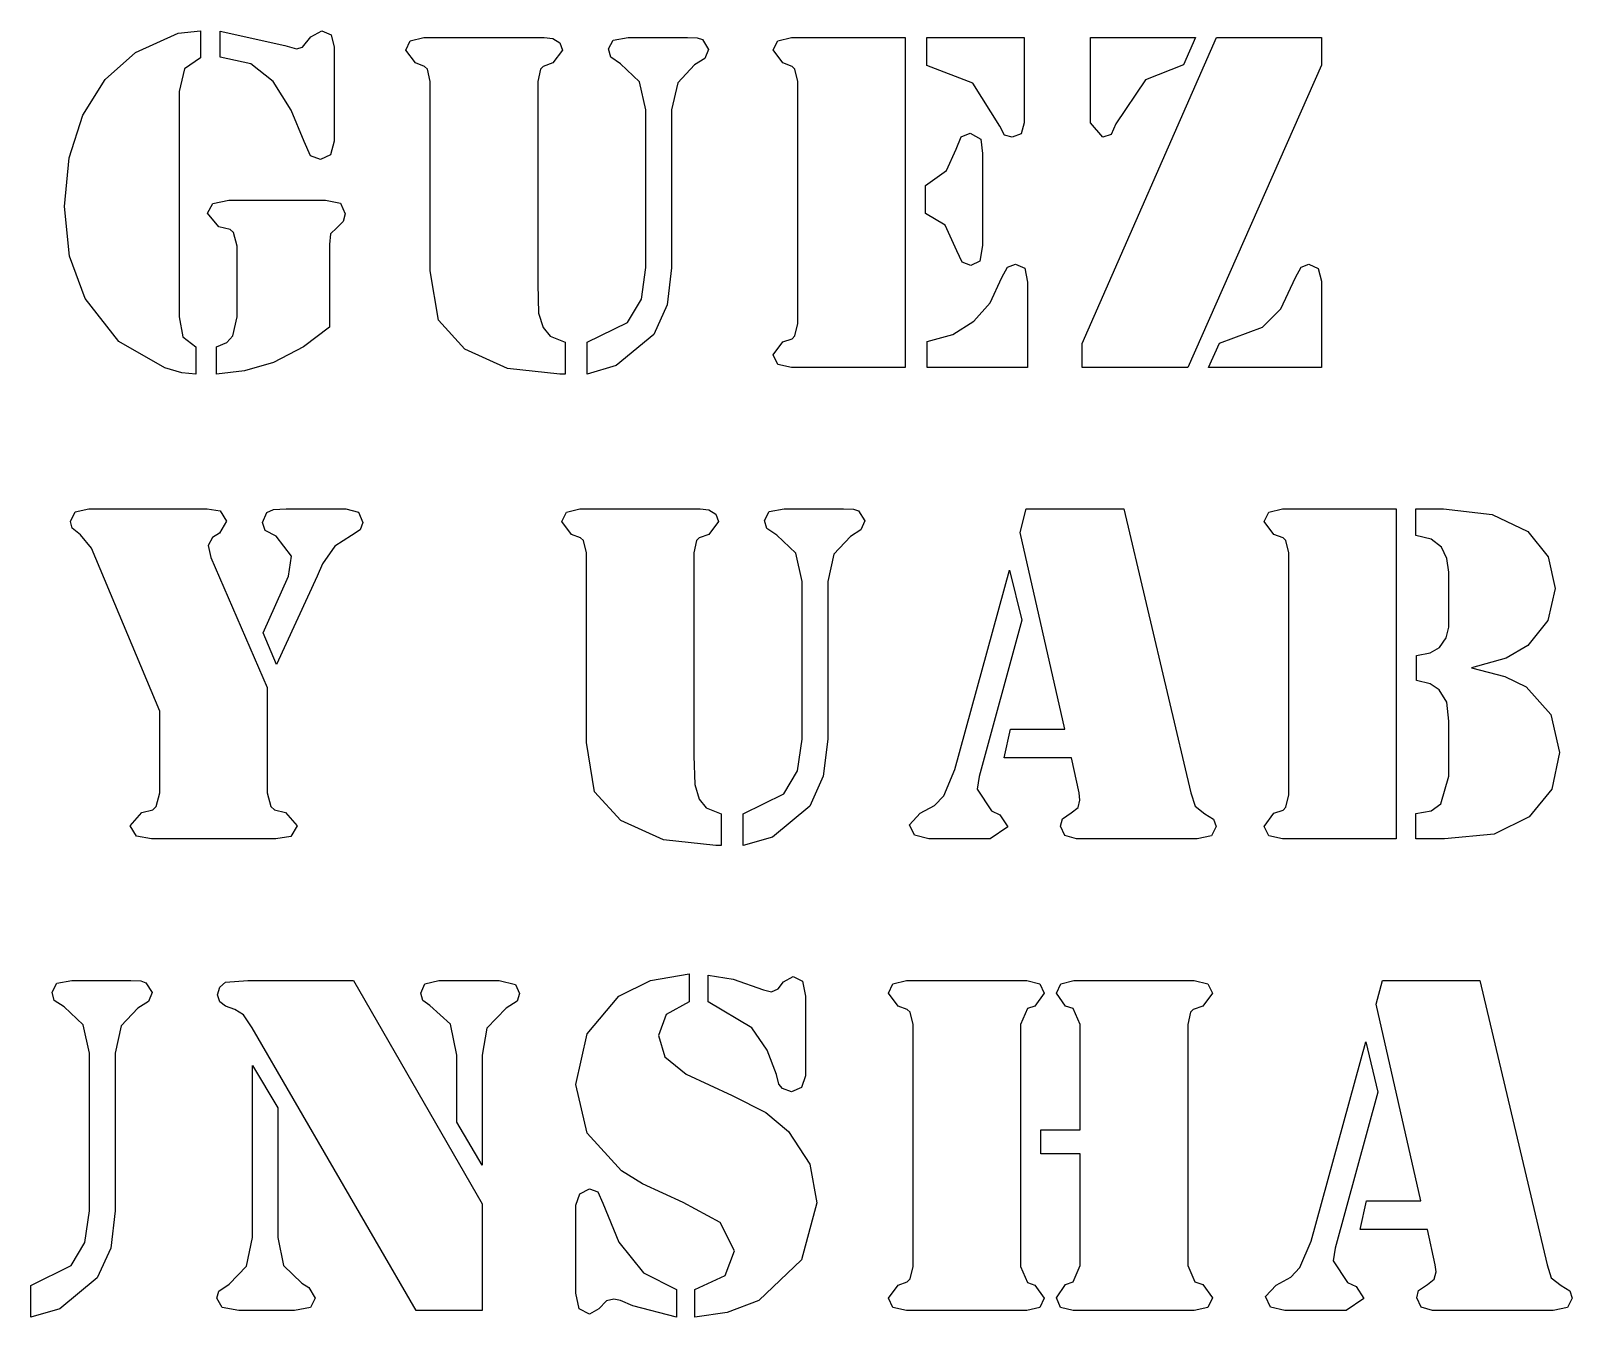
# Model space of a CAD drawing. Extents: x -1 to 447, y 185 to 440.
# Drawn here: x 242.79 to 265.68, y 227.49 to 246.59 of the extents above; entities that cross this region are included whole.
import ezdxf

# ---------------------------------------------------------------- set-up
doc = ezdxf.new("R2010")
doc.units = 0

msp = doc.modelspace()

# ---------------------------------------------------------------- linework, layer by layer
at = {"layer": 'Visible'}
for p, q in [((244.976341, 246.558574), (245.306806, 246.594557)), ((245.306806, 246.594557), (245.306806, 246.195831)), ((245.306806, 246.594557), (245.306806, 246.594557)), ((245.601286, 246.203239), (245.601286, 246.591118)), ((245.601286, 246.591118), (246.563839, 246.375483)), ((246.948014, 246.504864), (247.109674, 246.594557)), ((247.109674, 246.594557), (247.249639, 246.537143)), ((244.344253, 246.274941), (244.976341, 246.558574)), ((246.563839, 246.375483), (246.736083, 246.325212)), ((246.736083, 246.325212), (246.822337, 246.350347)), ((246.822337, 246.350347), (246.948014, 246.504864)), ((247.249639, 246.537143), (247.292766, 246.354051)), ((247.292766, 246.354051), (247.292766, 244.956788)), ((248.356654, 246.30722), (248.424652, 246.447449)), ((248.424652, 246.447449), (248.625999, 246.49772)), ((248.625999, 246.49772), (248.719397, 246.49772)), ((248.719397, 246.49772), (250.321183, 246.49772)), ((250.321183, 246.49772), (250.41458, 246.49772)), ((250.41458, 246.49772), (250.543697, 246.483168)), ((250.543697, 246.483168), (250.644238, 246.41861)), ((250.644238, 246.41861), (250.683926, 246.30722)), ((251.369725, 246.325212), (251.437987, 246.458032)), ((251.437987, 246.458032), (251.660766, 246.49772)), ((251.660766, 246.49772), (252.540505, 246.49772)), ((252.540505, 246.49772), (252.687877, 246.490576)), ((252.687877, 246.490576), (252.763284, 246.465441)), ((252.763284, 246.465441), (252.856681, 246.318068)), ((253.816324, 246.310924), (253.884586, 246.447449)), ((253.884586, 246.447449), (254.085669, 246.49772)), ((254.085669, 246.49772), (254.179067, 246.49772)), ((254.179067, 246.49772), (255.777149, 246.49772)), ((255.777149, 246.49772), (255.777149, 241.595261)), ((256.096765, 246.49772), (257.544298, 246.49772)), ((256.096765, 246.077562), (256.096765, 246.49772)), ((257.544298, 246.49772), (257.544298, 245.226134)), ((258.406839, 241.950861), (260.400207, 246.49772)), ((258.528812, 246.49772), (260.087735, 246.49772)), ((258.528812, 245.226134), (258.528812, 246.49772)), ((260.087735, 246.49772), (259.908083, 246.088145)), ((260.400207, 246.49772), (261.962305, 246.49772)), ((261.962305, 246.49772), (261.962305, 246.084706)), ((243.893403, 245.873569), (244.344253, 246.274941)), ((245.306806, 246.195831), (245.069739, 246.032583)), ((246.057428, 246.102697), (245.601286, 246.203239)), ((245.601286, 246.203239), (245.601286, 246.203239)), ((248.500322, 246.116985), (248.356654, 246.30722)), ((250.683926, 246.30722), (250.540257, 246.116985)), ((251.402004, 246.203239), (251.369725, 246.325212)), ((251.549377, 246.106137), (251.402004, 246.203239)), ((252.799267, 246.185247), (252.64475, 246.088145)), ((252.856681, 246.318068), (252.799267, 246.185247)), ((253.959993, 246.116985), (253.816324, 246.310924)), ((245.069739, 246.032583), (244.990629, 245.693123)), ((246.387892, 245.840496), (246.057428, 246.102697)), ((248.636583, 246.066714), (248.500322, 246.116985)), ((248.67971, 246.027027), (248.636583, 246.066714)), ((248.722837, 245.843935), (248.67971, 246.027027)), ((250.360605, 246.027027), (250.317478, 245.843935)), ((250.400028, 246.066714), (250.360605, 246.027027)), ((250.540257, 246.116985), (250.400028, 246.066714)), ((251.832216, 245.837585), (251.549377, 246.106137)), ((252.64475, 246.088145), (252.396836, 245.822504)), ((254.096517, 246.066714), (253.959993, 246.116985)), ((254.13938, 246.027027), (254.096517, 246.066714)), ((254.182507, 245.843935), (254.13938, 246.027027)), ((256.779124, 245.81536), (256.096765, 246.077562)), ((259.908083, 246.088145), (259.347696, 245.865631)), ((261.962305, 246.084706), (259.976345, 241.595261)), ((243.561351, 245.344667), (243.893403, 245.873569)), ((244.990629, 245.693123), (244.990629, 242.349588)), ((246.657237, 245.416634), (246.387892, 245.840496)), ((248.722837, 243.028243), (248.722837, 245.843935)), ((250.317478, 245.843935), (250.317478, 242.830599)), ((251.926408, 245.420073), (251.832216, 245.837585)), ((252.396836, 245.822504), (252.307143, 245.420338)), ((254.182507, 242.248781), (254.182507, 245.843935)), ((257.181555, 245.179567), (256.779124, 245.81536)), ((259.347696, 245.865631), (258.906107, 245.211846)), ((243.356564, 244.709139), (243.561351, 245.344667)), ((246.851177, 244.949645), (246.657237, 245.416634)), ((251.926408, 243.078514), (251.926408, 245.420073)), ((252.307143, 245.420338), (252.307143, 243.075074)), ((257.544298, 245.226134), (257.501171, 245.064738)), ((258.712168, 245.014468), (258.528812, 245.226134)), ((258.906107, 245.211846), (258.834141, 245.05733)), ((256.534914, 244.834816), (256.61032, 245.021611)), ((256.61032, 245.021611), (256.743406, 245.075322)), ((256.743406, 245.075322), (256.901362, 244.985628)), ((256.901362, 244.985628), (256.926497, 244.773697)), ((257.249818, 245.046747), (257.181555, 245.179567)), ((257.364647, 245.014468), (257.249818, 245.046747)), ((257.501171, 245.064738), (257.364647, 245.014468)), ((258.834141, 245.05733), (258.712168, 245.014468)), ((246.94087, 244.737714), (246.851177, 244.949645)), ((247.242495, 244.752266), (247.091682, 244.684003)), ((247.292766, 244.956788), (247.242495, 244.752266)), ((256.387806, 244.518639), (256.534914, 244.834816)), ((256.926497, 244.773697), (256.926497, 243.405274)), ((243.288302, 243.987092), (243.356564, 244.709139)), ((247.091682, 244.684003), (246.94087, 244.737714)), ((256.078773, 244.299564), (256.387806, 244.518639)), ((256.078773, 243.883111), (256.078773, 244.299564)), ((245.489897, 244.030219), (245.730403, 244.08049)), ((245.730403, 244.08049), (245.848936, 244.08049)), ((245.848936, 244.08049), (247.163649, 244.08049)), ((247.163649, 244.08049), (247.389867, 244.033923)), ((243.364502, 243.249964), (243.288302, 243.987092)), ((245.410787, 243.88655), (245.489897, 244.030219)), ((245.583295, 243.685467), (245.410787, 243.88655)), ((247.389867, 244.033923), (247.45813, 243.879407)), ((247.45813, 243.879407), (247.42929, 243.764577)), ((256.369815, 243.707163), (256.078773, 243.883111)), ((256.078773, 243.883111), (256.078773, 243.883111)), ((245.748395, 243.64234), (245.583295, 243.685467)), ((245.798665, 243.599213), (245.748395, 243.64234)), ((247.332453, 243.67118), (247.242495, 243.577782)), ((247.42929, 243.764577), (247.332453, 243.67118)), ((256.545762, 243.326428), (256.369815, 243.707163)), ((245.85264, 243.39813), (245.798665, 243.599213)), ((245.85264, 242.349588), (245.85264, 243.39813)), ((247.242495, 243.577782), (247.224503, 243.419826)), ((247.224503, 243.419826), (247.224503, 242.195071)), ((256.926497, 243.405274), (256.887074, 243.171912)), ((243.593631, 242.618933), (243.364502, 243.249964)), ((256.621168, 243.157624), (256.545762, 243.326428)), ((256.750549, 243.107353), (256.621168, 243.157624)), ((256.887074, 243.171912), (256.750549, 243.107353)), ((248.845074, 242.295613), (248.722837, 243.028243)), ((248.722837, 243.028243), (248.722837, 243.028243)), ((251.858145, 242.608879), (251.926408, 243.078514)), ((252.307143, 243.075074), (252.240732, 242.525535)), ((257.037887, 242.55411), (257.213834, 242.931406)), ((257.213834, 242.931406), (257.296384, 243.085658)), ((257.296384, 243.085658), (257.414917, 243.128785)), ((257.414917, 243.128785), (257.554882, 243.067666)), ((257.554882, 243.067666), (257.594569, 242.863143)), ((261.355352, 242.467856), (261.574427, 242.931406)), ((261.574427, 242.931406), (261.657241, 243.085658)), ((261.657241, 243.085658), (261.77207, 243.128785)), ((261.77207, 243.128785), (261.912035, 243.064226)), ((261.912035, 243.064226), (261.962305, 242.877431)), ((250.317478, 242.830599), (250.331766, 242.403298)), ((257.594569, 242.863143), (257.594569, 241.595261)), ((261.962305, 242.877431), (261.962305, 241.595261)), ((244.096338, 241.98314), (243.593631, 242.618933)), ((251.653623, 242.263334), (251.858145, 242.608879)), ((252.240732, 242.525535), (252.041501, 242.083682)), ((256.793676, 242.281325), (257.037887, 242.55411)), ((261.082567, 242.195071), (261.355352, 242.467856)), ((244.990629, 242.349588), (245.044604, 242.051403)), ((245.791522, 242.06569), (245.85264, 242.349588)), ((249.232953, 241.868311), (248.845074, 242.295613)), ((250.331766, 242.403298), (250.400028, 242.187927)), ((251.053813, 241.968853), (251.653623, 242.263334)), ((254.13938, 242.06569), (254.182507, 242.248781)), ((256.484644, 242.083682), (256.793676, 242.281325)), ((245.044604, 242.051403), (245.241983, 241.90403)), ((245.701828, 241.965149), (245.791522, 242.06569)), ((247.224503, 242.195071), (246.840329, 241.90059)), ((250.400028, 242.187927), (250.504274, 242.058546)), ((250.504274, 242.058546), (250.723349, 241.968853)), ((252.041501, 242.083682), (251.484819, 241.624101)), ((253.959993, 241.975996), (254.096517, 242.022563)), ((254.096517, 242.022563), (254.13938, 242.06569)), ((256.100469, 241.98314), (256.484644, 242.083682)), ((260.44307, 241.954301), (261.082567, 242.195071)), ((244.778698, 241.588118), (244.096338, 241.98314)), ((245.241983, 241.90403), (245.241983, 241.49816)), ((245.547311, 241.90403), (245.701828, 241.965149)), ((245.547311, 241.49816), (245.547311, 241.90403)), ((246.840329, 241.90059), (246.391331, 241.666963)), ((249.868481, 241.580974), (249.232953, 241.868311)), ((250.723349, 241.968853), (250.723349, 241.49816)), ((251.053813, 241.49816), (251.053813, 241.968853)), ((253.816324, 241.782057), (253.959993, 241.975996)), ((253.884586, 241.641828), (253.816324, 241.782057)), ((256.100469, 241.595261), (256.100469, 241.98314)), ((258.406839, 241.595261), (258.406839, 241.950861)), ((260.281674, 241.595261), (260.44307, 241.954301)), ((245.030052, 241.516151), (244.778698, 241.588118)), ((245.960326, 241.544991), (245.547311, 241.49816)), ((246.391331, 241.666963), (245.960326, 241.544991)), ((250.644238, 241.49816), (249.868481, 241.580974)), ((251.484819, 241.624101), (251.053813, 241.498424)), ((254.085669, 241.595261), (253.884586, 241.641828)), ((254.179067, 241.595261), (254.085669, 241.595261)), ((255.777149, 241.595261), (254.179067, 241.595261)), ((257.594569, 241.595261), (256.100469, 241.595261)), ((259.976345, 241.595261), (258.406839, 241.595261)), ((261.962305, 241.595261), (260.281674, 241.595261)), ((245.241983, 241.49816), (245.030052, 241.516151)), ((250.723349, 241.49816), (250.644238, 241.49816)), ((251.053813, 241.498424), (251.053813, 241.49816)), ((243.444935, 239.449758), (243.649458, 239.496325)), ((243.649458, 239.496325), (245.409464, 239.496325)), ((245.409464, 239.496325), (245.603403, 239.464045)), ((246.296346, 239.44235), (246.393448, 239.485477)), ((246.393448, 239.485477), (246.580244, 239.496325)), ((246.580244, 239.496325), (247.46739, 239.496325)), ((247.46739, 239.496325), (247.655773, 239.446054)), ((250.743192, 239.446054), (250.944276, 239.496325)), ((250.944276, 239.496325), (251.037673, 239.496325)), ((251.037673, 239.496325), (252.639459, 239.496325)), ((252.639459, 239.496325), (252.732857, 239.496325)), ((252.732857, 239.496325), (252.861973, 239.482037)), ((252.861973, 239.482037), (252.962515, 239.417214)), ((253.756264, 239.456902), (253.979043, 239.496325)), ((253.979043, 239.496325), (254.859046, 239.496325)), ((254.859046, 239.496325), (255.006154, 239.489181)), ((255.006154, 239.489181), (255.08156, 239.464045)), ((257.485032, 239.144429), (257.574725, 239.496325)), ((257.574725, 239.496325), (259.021995, 239.496325)), ((259.021995, 239.496325), (260.020531, 235.276226)), ((261.177552, 239.446054), (261.3789, 239.496325)), ((261.3789, 239.496325), (261.472033, 239.496325)), ((261.472033, 239.496325), (263.070379, 239.496325)), ((263.070379, 239.496325), (263.070379, 234.593866)), ((263.361156, 239.101302), (263.361156, 239.496325)), ((263.361156, 239.496325), (263.77417, 239.496325)), ((263.77417, 239.496325), (264.496217, 239.411923)), ((243.376673, 239.309529), (243.444935, 239.449758)), ((243.401808, 239.208987), (243.376673, 239.309529)), ((245.693097, 239.313233), (245.588851, 239.133581)), ((245.603403, 239.464045), (245.693097, 239.313233)), ((246.231788, 239.295241), (246.296346, 239.44235)), ((246.267771, 239.176708), (246.231788, 239.295241)), ((247.655773, 239.446054), (247.718744, 239.295241)), ((247.718744, 239.295241), (247.682761, 239.183852)), ((250.67493, 239.306089), (250.743192, 239.446054)), ((250.818599, 239.11559), (250.67493, 239.306089)), ((253.002202, 239.306089), (252.858534, 239.11559)), ((252.962515, 239.417214), (253.002202, 239.306089)), ((253.688001, 239.323816), (253.756264, 239.456902)), ((253.720545, 239.201844), (253.688001, 239.323816)), ((255.08156, 239.464045), (255.174958, 239.316673)), ((255.174958, 239.316673), (255.117543, 239.183852)), ((261.10929, 239.309529), (261.177552, 239.446054)), ((261.252958, 239.11559), (261.10929, 239.309529)), ((264.496217, 239.411923), (265.024854, 239.158717)), ((243.527485, 239.11215), (243.401808, 239.208987)), ((243.689145, 238.914507), (243.527485, 239.11215)), ((245.48487, 239.069023), (245.423751, 238.95049)), ((245.588851, 239.133581), (245.48487, 239.069023)), ((246.432871, 239.090454), (246.267771, 239.176708)), ((246.662793, 238.792269), (246.432871, 239.090454)), ((247.55338, 239.101302), (247.302026, 238.943346)), ((247.682761, 239.183852), (247.55338, 239.101302)), ((250.954859, 239.065319), (250.818599, 239.11559)), ((250.997986, 239.025896), (250.954859, 239.065319)), ((251.041113, 238.84254), (250.997986, 239.025896)), ((252.678882, 239.025896), (252.635755, 238.84254)), ((252.718305, 239.065319), (252.678882, 239.025896)), ((252.858534, 239.11559), (252.718305, 239.065319)), ((253.867653, 239.104742), (253.720545, 239.201844)), ((254.150492, 238.836455), (253.867653, 239.104742)), ((254.963027, 239.087015), (254.715377, 238.821109)), ((255.117543, 239.183852), (254.963027, 239.087015)), ((258.145696, 236.224491), (257.485032, 239.144429)), ((261.389483, 239.065319), (261.252958, 239.11559)), ((261.43261, 239.025896), (261.389483, 239.065319)), ((261.475737, 238.84254), (261.43261, 239.025896)), ((263.587639, 239.047327), (263.361156, 239.101302)), ((263.741891, 238.925354), (263.587639, 239.047327)), ((265.024854, 239.158717), (265.326478, 238.785125)), ((244.705408, 236.490132), (243.689145, 238.914507)), ((245.423751, 238.95049), (245.463174, 238.774542)), ((247.302026, 238.943346), (247.122639, 238.681144)), ((251.041113, 236.026848), (251.041113, 238.84254)), ((252.635755, 238.84254), (252.635755, 235.829469)), ((254.244684, 238.418943), (254.150492, 238.836455)), ((254.715377, 238.821109), (254.625419, 238.418943)), ((261.475737, 235.247651), (261.475737, 238.84254)), ((263.821001, 238.75655), (263.741891, 238.925354)), ((245.463174, 238.774542), (246.30005, 236.842292)), ((246.616227, 238.497788), (246.662793, 238.792269)), ((247.122639, 238.681144), (247.039824, 238.497788)), ((256.515335, 235.624681), (257.326811, 238.584042)), ((257.326811, 238.584042), (257.510167, 237.840564)), ((263.85328, 238.555467), (263.821001, 238.75655)), ((265.326478, 238.785125), (265.429666, 238.311257)), ((246.238931, 237.653769), (246.616227, 238.497788)), ((247.039824, 238.497788), (246.440015, 237.18334)), ((254.244684, 236.077118), (254.244684, 238.418943)), ((254.625419, 238.418943), (254.625419, 236.073679)), ((263.85328, 237.933962), (263.85328, 238.555467)), ((265.429666, 238.311257), (265.321187, 237.837125)), ((263.85328, 237.736583), (263.85328, 237.933962)), ((246.440015, 237.18334), (246.238931, 237.653769)), ((257.510167, 237.840564), (256.874374, 235.520436)), ((263.810153, 237.578362), (263.85328, 237.736583)), ((265.321187, 237.837125), (265.027499, 237.467238)), ((263.576791, 237.355848), (263.713316, 237.438398)), ((263.713316, 237.438398), (263.810153, 237.578362)), ((265.027499, 237.467238), (264.704708, 237.280442)), ((263.372004, 237.319865), (263.576791, 237.355848)), ((263.372004, 236.946274), (263.372004, 237.319865)), ((264.704708, 237.280442), (264.187184, 237.133069)), ((264.187184, 237.133069), (264.683542, 237.007392)), ((264.187184, 237.133069), (264.187184, 237.133069)), ((264.683542, 237.007392), (264.998395, 236.852876)), ((246.30005, 236.842292), (246.30005, 235.276226)), ((263.576791, 236.899707), (263.372004, 236.946274)), ((263.709612, 236.806309), (263.576791, 236.899707)), ((263.821001, 236.623218), (263.709612, 236.806309)), ((264.998395, 236.852876), (265.366166, 236.443566)), ((263.85328, 236.343024), (263.821001, 236.623218)), ((244.705408, 235.276226), (244.705408, 236.490132)), ((263.85328, 235.527844), (263.85328, 236.343024)), ((265.366166, 236.443566), (265.495811, 235.87974)), ((254.176421, 235.607748), (254.244684, 236.077118)), ((254.625419, 236.073679), (254.559008, 235.52414)), ((257.244261, 235.79719), (257.341363, 236.224491)), ((257.341363, 236.224491), (258.145696, 236.224491)), ((251.16335, 235.294217), (251.041113, 236.026848)), ((251.041113, 236.026848), (251.041113, 236.026848)), ((252.635755, 235.829469), (252.650042, 235.401903)), ((265.495811, 235.87974), (265.382041, 235.332846)), ((253.971899, 235.261938), (254.176421, 235.607748)), ((256.349971, 235.233099), (256.515335, 235.624681)), ((258.246237, 235.79719), (257.244261, 235.79719)), ((258.361331, 235.276226), (258.246237, 235.79719)), ((252.650042, 235.401903), (252.718305, 235.186532)), ((254.559008, 235.52414), (254.359777, 235.082286)), ((256.874374, 235.520436), (256.845799, 235.333905)), ((263.734747, 235.11483), (263.85328, 235.527844)), ((244.651698, 235.075143), (244.705408, 235.276226)), ((246.30005, 235.276226), (246.354025, 235.075143)), ((251.551229, 234.866916), (251.16335, 235.294217)), ((252.718305, 235.186532), (252.82255, 235.057151)), ((253.372089, 234.967457), (253.971899, 235.261938)), ((256.213446, 235.089695), (256.349971, 235.233099)), ((256.845799, 235.333905), (257.057466, 235.010584)), ((258.343339, 235.060855), (258.372179, 235.16854)), ((258.372179, 235.16854), (258.361331, 235.276226)), ((260.020531, 235.276226), (260.085089, 235.078847)), ((261.43261, 235.064295), (261.475737, 235.247651)), ((265.382041, 235.332846), (265.043374, 234.920891)), ((244.263555, 234.787805), (244.436063, 234.985449)), ((244.436063, 234.985449), (244.601163, 235.028576)), ((244.601163, 235.028576), (244.651698, 235.075143)), ((246.354025, 235.075143), (246.407735, 235.028576)), ((246.407735, 235.028576), (246.5731, 234.985449)), ((246.5731, 234.985449), (246.745343, 234.787805)), ((252.82255, 235.057151), (253.041625, 234.967457)), ((253.041625, 234.967457), (253.041625, 234.497029)), ((253.372089, 234.497029), (253.372089, 234.967457)), ((254.359777, 235.082286), (253.803095, 234.622706)), ((255.840119, 234.802358), (255.998075, 234.974601)), ((255.998075, 234.974601), (256.213446, 235.089695)), ((257.057466, 235.010584), (257.183143, 234.95317)), ((257.183143, 234.95317), (257.301676, 234.773518)), ((258.113416, 234.892051), (258.242798, 234.981745)), ((258.242798, 234.981745), (258.343339, 235.060855)), ((260.085089, 235.078847), (260.228758, 234.967457)), ((260.228758, 234.967457), (260.358139, 234.888347)), ((261.10929, 234.780662), (261.252958, 234.974601)), ((261.252958, 234.974601), (261.389483, 235.021432)), ((261.389483, 235.021432), (261.43261, 235.064295)), ((263.361156, 234.971161), (263.587639, 235.010584)), ((263.361156, 234.593866), (263.361156, 234.971161)), ((263.587639, 235.010584), (263.734747, 235.11483)), ((265.043374, 234.920891), (264.524792, 234.665833)), ((244.356953, 234.636993), (244.263555, 234.787805)), ((246.745343, 234.787805), (246.648506, 234.629849)), ((252.186757, 234.579579), (251.551229, 234.866916)), ((255.915526, 234.647841), (255.840119, 234.802358)), ((257.301676, 234.773518), (257.039739, 234.593866)), ((258.084842, 234.784366), (258.113416, 234.892051)), ((258.1494, 234.644137), (258.084842, 234.784366)), ((260.394122, 234.780662), (260.324007, 234.640697)), ((260.358139, 234.888347), (260.394122, 234.780662)), ((261.177552, 234.640697), (261.10929, 234.780662)), ((244.583436, 234.593866), (244.356953, 234.636993)), ((244.701969, 234.593866), (244.583436, 234.593866)), ((246.303754, 234.593866), (244.701969, 234.593866)), ((246.425727, 234.593866), (246.303754, 234.593866)), ((246.648506, 234.629849), (246.425727, 234.593866)), ((252.962515, 234.497029), (252.186757, 234.579579)), ((253.041625, 234.497029), (252.962515, 234.497029)), ((253.803095, 234.622706), (253.372089, 234.497029)), ((253.372089, 234.497029), (253.372089, 234.497029)), ((256.127456, 234.593866), (255.915526, 234.647841)), ((257.039739, 234.593866), (256.127456, 234.593866)), ((258.321643, 234.593866), (258.1494, 234.644137)), ((260.113929, 234.593866), (258.321643, 234.593866)), ((260.324007, 234.640697), (260.113929, 234.593866)), ((261.3789, 234.593866), (261.177552, 234.640697)), ((261.472033, 234.593866), (261.3789, 234.593866)), ((263.070379, 234.593866), (261.472033, 234.593866)), ((263.788722, 234.593866), (263.361156, 234.593866)), ((264.524792, 234.665833), (263.788722, 234.593866)), ((243.104946, 232.318981), (243.173208, 232.451802)), ((243.173208, 232.451802), (243.395723, 232.49149)), ((243.395723, 232.49149), (244.275726, 232.49149)), ((244.275726, 232.49149), (244.422834, 232.484346)), ((244.422834, 232.484346), (244.49824, 232.45921)), ((244.49824, 232.45921), (244.591638, 232.311838)), ((245.562128, 232.279559), (245.594407, 232.390948)), ((245.594407, 232.390948), (245.680661, 232.466354)), ((245.680661, 232.466354), (246.011125, 232.49149)), ((246.011125, 232.49149), (247.584071, 232.49149)), ((247.584071, 232.49149), (249.494625, 229.172825)), ((248.582608, 232.304694), (248.643462, 232.444658)), ((248.643462, 232.444658), (248.848249, 232.49149)), ((248.848249, 232.49149), (249.746244, 232.49149)), ((249.746244, 232.49149), (249.98675, 232.434075)), ((249.98675, 232.434075), (250.047868, 232.29755)), ((251.524506, 232.261567), (251.995199, 232.490431)), ((251.995199, 232.490431), (252.566169, 232.588327)), ((252.566169, 232.588327), (252.566169, 232.175313)), ((252.566169, 232.588327), (252.566169, 232.588327)), ((252.849802, 232.175313), (252.849802, 232.570335)), ((252.849802, 232.570335), (253.223393, 232.512921)), ((253.223393, 232.512921), (253.672391, 232.351261)), ((253.891466, 232.369252), (253.970311, 232.473498)), ((253.970311, 232.473498), (254.11054, 232.552608)), ((254.11054, 232.552608), (254.250505, 232.480642)), ((254.250505, 232.480642), (254.297336, 232.261567)), ((255.526059, 232.304694), (255.594322, 232.441219)), ((255.594322, 232.441219), (255.795405, 232.49149)), ((255.795405, 232.49149), (255.888803, 232.49149)), ((255.888803, 232.49149), (257.490588, 232.49149)), ((257.490588, 232.49149), (257.583986, 232.49149)), ((257.583986, 232.49149), (257.775279, 232.444658)), ((257.775279, 232.444658), (257.839044, 232.304694)), ((258.022135, 232.304694), (258.086958, 232.444658)), ((258.086958, 232.444658), (258.280898, 232.49149)), ((258.280898, 232.49149), (258.374295, 232.49149)), ((258.374295, 232.49149), (259.972377, 232.49149)), ((259.972377, 232.49149), (260.069479, 232.49149)), ((260.069479, 232.49149), (260.271355, 232.444658)), ((260.271355, 232.444658), (260.338824, 232.304694)), ((262.774311, 232.139594), (262.864269, 232.49149)), ((262.864269, 232.49149), (264.311538, 232.49149)), ((264.311538, 232.49149), (265.310603, 228.271391)), ((243.137225, 232.197009), (243.104946, 232.318981)), ((243.284333, 232.099907), (243.137225, 232.197009)), ((244.534223, 232.179017), (244.379707, 232.081915)), ((244.591638, 232.311838), (244.534223, 232.179017)), ((245.594407, 232.175313), (245.562128, 232.279559)), ((245.680661, 232.110755), (245.594407, 232.175313)), ((248.611183, 232.197009), (248.582608, 232.304694)), ((248.715428, 232.121603), (248.611183, 232.197009)), ((250.011885, 232.182457), (249.850225, 232.081915)), ((250.047868, 232.29755), (250.011885, 232.182457)), ((251.054077, 231.70118), (251.524506, 232.261567)), ((252.566169, 232.175313), (252.224857, 231.985078)), ((253.499883, 231.791138), (252.849802, 232.175313)), ((252.849802, 232.175313), (252.849802, 232.175313)), ((253.672391, 232.351261), (253.790924, 232.322686)), ((253.790924, 232.322686), (253.891466, 232.369252)), ((254.297336, 232.261567), (254.297336, 231.0765)), ((255.669728, 232.110755), (255.526059, 232.304694)), ((257.839044, 232.304694), (257.702519, 232.110755)), ((258.15866, 232.110755), (258.022135, 232.304694)), ((260.338824, 232.304694), (260.195156, 232.110755)), ((243.567172, 231.83162), (243.284333, 232.099907)), ((244.379707, 232.081915), (244.132057, 231.816274)), ((245.817186, 232.060484), (245.680661, 232.110755)), ((245.946303, 231.981374), (245.817186, 232.060484)), ((246.075684, 231.791138), (245.946303, 231.981374)), ((249.024197, 231.844849), (248.715428, 232.121603)), ((249.850225, 232.081915), (249.562888, 231.783995)), ((252.224857, 231.985078), (252.110028, 231.672605)), ((255.806253, 232.060484), (255.669728, 232.110755)), ((255.84938, 232.021061), (255.806253, 232.060484)), ((255.892507, 231.837705), (255.84938, 232.021061)), ((257.59113, 232.074771), (257.487149, 231.837705)), ((257.702519, 232.110755), (257.59113, 232.074771)), ((258.273754, 232.074771), (258.15866, 232.110755)), ((258.377735, 231.837705), (258.273754, 232.074771)), ((260.015504, 232.021061), (259.972377, 231.837705)), ((260.054927, 232.060484), (260.015504, 232.021061)), ((260.195156, 232.110755), (260.054927, 232.060484)), ((263.435239, 229.219656), (262.774311, 232.139594)), ((243.661628, 231.414108), (243.567172, 231.83162)), ((244.132057, 231.816274), (244.042363, 231.414108)), ((248.514345, 227.589031), (246.075684, 231.791138)), ((249.114155, 231.385268), (249.024197, 231.844849)), ((249.562888, 231.783995), (249.494625, 231.385268)), ((250.885274, 230.947119), (251.054077, 231.70118)), ((253.726101, 231.45697), (253.499883, 231.791138)), ((255.892507, 228.242816), (255.892507, 231.837705)), ((257.487149, 231.837705), (257.487149, 228.242816)), ((258.377735, 230.271903), (258.377735, 231.837705)), ((259.972377, 231.837705), (259.972377, 228.257103)), ((252.110028, 231.672605), (252.206866, 231.356429)), ((261.804614, 228.619847), (262.616355, 231.579207)), ((262.616355, 231.579207), (262.799446, 230.835729)), ((243.661628, 229.072283), (243.661628, 231.414108)), ((244.042363, 231.414108), (244.042363, 229.068844)), ((249.114155, 230.390436), (249.114155, 231.385268)), ((249.494625, 231.385268), (249.494625, 229.747499)), ((252.206866, 231.356429), (252.523042, 231.101635)), ((253.862626, 231.094227), (253.726101, 231.45697)), ((246.079123, 231.230752), (246.459858, 230.598663)), ((246.079123, 228.673557), (246.079123, 231.230752)), ((252.523042, 231.101635), (253.205402, 230.785458)), ((253.898609, 230.954262), (253.862626, 231.094227)), ((254.297336, 231.0765), (254.236217, 230.903992)), ((251.054077, 230.22613), (250.885274, 230.947119)), ((253.205402, 230.785458), (253.70467, 230.5304)), ((253.95232, 230.886), (253.898609, 230.954262)), ((254.085405, 230.839433), (253.95232, 230.886)), ((254.236217, 230.903992), (254.085405, 230.839433)), ((262.799446, 230.835729), (262.163918, 228.515601)), ((246.459858, 230.598663), (246.459858, 228.673557)), ((249.494625, 229.747499), (249.114155, 230.390436)), ((253.70467, 230.5304), (254.042278, 230.250472)), ((251.560489, 229.664949), (251.054077, 230.22613)), ((254.042278, 230.250472), (254.360042, 229.762845)), ((257.792477, 230.271903), (258.377735, 230.271903)), ((257.792477, 229.916303), (257.792477, 230.271903)), ((258.377735, 229.916303), (257.792477, 229.916303)), ((258.377735, 228.257103), (258.377735, 229.916303)), ((251.872962, 229.47101), (251.560489, 229.664949)), ((254.360042, 229.762845), (254.46614, 229.190817)), ((252.479915, 229.194521), (251.872962, 229.47101)), ((250.885274, 229.154833), (250.942688, 229.323637)), ((250.942688, 229.323637), (251.086357, 229.399308)), ((251.086357, 229.399308), (251.208594, 229.352477)), ((251.208594, 229.352477), (251.28744, 229.183673)), ((251.28744, 229.183673), (251.524506, 228.605559)), ((253.02575, 228.90004), (252.479915, 229.194521)), ((254.46614, 229.190817), (254.236217, 228.343357)), ((262.533805, 228.79209), (262.630642, 229.219656)), ((262.630642, 229.219656), (263.435239, 229.219656)), ((243.593366, 228.602649), (243.661628, 229.072283)), ((244.042363, 229.068844), (243.975688, 228.519305)), ((249.494625, 229.172825), (249.494625, 227.589031)), ((250.885274, 227.847529), (250.885274, 229.154833)), ((253.241385, 228.476178), (253.02575, 228.90004)), ((263.53578, 228.79209), (262.533805, 228.79209)), ((263.650874, 228.271391), (263.53578, 228.79209)), ((243.388579, 228.257103), (243.593366, 228.602649)), ((243.975688, 228.519305), (243.776457, 228.077451)), ((245.993134, 228.248901), (246.079123, 228.673557)), ((246.459858, 228.673557), (246.542673, 228.260543)), ((251.524506, 228.605559), (251.890953, 228.149418)), ((261.639514, 228.228264), (261.804614, 228.619847)), ((262.163918, 228.515601), (262.135078, 228.328805)), ((253.101156, 228.109731), (253.241385, 228.476178)), ((254.236217, 228.343357), (253.604128, 227.739844)), ((262.135078, 228.328805), (262.347009, 228.005749)), ((263.661457, 228.163705), (263.650874, 228.271391)), ((265.310603, 228.271391), (265.374103, 228.074012)), ((242.788769, 227.962622), (243.388579, 228.257103)), ((243.776457, 228.077451), (243.219775, 227.617871)), ((245.734372, 227.980614), (245.993134, 228.248901)), ((246.542673, 228.260543), (246.812018, 227.994902)), ((251.890953, 228.149418), (252.379374, 227.901504)), ((252.652423, 227.901504), (253.101156, 228.109731)), ((255.806253, 228.016333), (255.84938, 228.05946)), ((255.84938, 228.05946), (255.892507, 228.242816)), ((257.487149, 228.242816), (257.59113, 228.005749)), ((258.273754, 228.016333), (258.377735, 228.257103)), ((259.972377, 228.257103), (260.080062, 228.016333)), ((261.287619, 227.969766), (261.502989, 228.084595)), ((261.502989, 228.084595), (261.639514, 228.228264)), ((263.532341, 227.97691), (263.632882, 228.05602)), ((263.632882, 228.05602), (263.661457, 228.163705)), ((265.374103, 228.074012), (265.519624, 227.962622)), ((242.788769, 227.492194), (242.788769, 227.962622)), ((245.55128, 227.775827), (245.583559, 227.876368)), ((245.583559, 227.876368), (245.734372, 227.980614)), ((246.812018, 227.994902), (246.919704, 227.933783)), ((246.919704, 227.933783), (247.013101, 227.772123)), ((250.935544, 227.616019), (250.885274, 227.847529)), ((252.379374, 227.901504), (252.379374, 227.492194)), ((252.379374, 227.901504), (252.379374, 227.901504)), ((252.652423, 227.492194), (252.652423, 227.901504)), ((255.526059, 227.775827), (255.669728, 227.969766)), ((255.669728, 227.969766), (255.806253, 228.016333)), ((257.59113, 228.005749), (257.702519, 227.969766)), ((257.702519, 227.969766), (257.839044, 227.775827)), ((258.022135, 227.779266), (258.15866, 227.97691)), ((258.15866, 227.97691), (258.273754, 228.016333)), ((260.080062, 228.016333), (260.195156, 227.97691)), ((260.195156, 227.97691), (260.338824, 227.779266)), ((261.129398, 227.797258), (261.287619, 227.969766)), ((262.347009, 228.005749), (262.472686, 227.94807)), ((262.472686, 227.94807), (262.591219, 227.768683)), ((263.37412, 227.779266), (263.40296, 227.887216)), ((263.40296, 227.887216), (263.532341, 227.97691)), ((265.519624, 227.962622), (265.646624, 227.883512)), ((265.646624, 227.883512), (265.683665, 227.775827)), ((243.219775, 227.617871), (242.788769, 227.492194)), ((245.633036, 227.635862), (245.55128, 227.775827)), ((245.87804, 227.589031), (245.633036, 227.635862)), ((246.707773, 227.589031), (245.87804, 227.589031)), ((246.944839, 227.635862), (246.707773, 227.589031)), ((247.013101, 227.772123), (246.944839, 227.635862)), ((249.494625, 227.589031), (248.514345, 227.589031)), ((251.086357, 227.53876), (250.935544, 227.616019)), ((251.226586, 227.617871), (251.086357, 227.53876)), ((251.341415, 227.7327), (251.226586, 227.617871)), ((251.4491, 227.757835), (251.341415, 227.7327)), ((251.546202, 227.739844), (251.4491, 227.757835)), ((251.729293, 227.660998), (251.546202, 227.739844)), ((252.379374, 227.492194), (251.729293, 227.660998)), ((253.604128, 227.739844), (253.129996, 227.560192)), ((255.594322, 227.635862), (255.526059, 227.775827)), ((255.795405, 227.589031), (255.594322, 227.635862)), ((255.888803, 227.589031), (255.795405, 227.589031)), ((257.490588, 227.589031), (255.888803, 227.589031)), ((257.583986, 227.589031), (257.490588, 227.589031)), ((257.775279, 227.635862), (257.583986, 227.589031)), ((257.839044, 227.775827), (257.775279, 227.635862)), ((258.085106, 227.636656), (258.022135, 227.779266)), ((258.273754, 227.589031), (258.085106, 227.636656)), ((258.374295, 227.589031), (258.273754, 227.589031)), ((259.972377, 227.589031), (258.374295, 227.589031)), ((260.069479, 227.589031), (259.972377, 227.589031)), ((260.271355, 227.636656), (260.069479, 227.589031)), ((260.338824, 227.779266), (260.271355, 227.636656)), ((261.204804, 227.643006), (261.129398, 227.797258)), ((261.416735, 227.589031), (261.204804, 227.643006)), ((262.329017, 227.589031), (261.416735, 227.589031)), ((262.591219, 227.768683), (262.329017, 227.589031)), ((263.438943, 227.639302), (263.37412, 227.779266)), ((263.611187, 227.589031), (263.438943, 227.639302)), ((265.403207, 227.589031), (263.611187, 227.589031)), ((265.612228, 227.635862), (265.403207, 227.589031)), ((265.683665, 227.775827), (265.612228, 227.635862)), ((242.788769, 227.492194), (242.788769, 227.492194)), ((253.129996, 227.560192), (252.652423, 227.492194))]:
    msp.add_line(p, q, dxfattribs=at)

doc.saveas('drawing.dxf')
